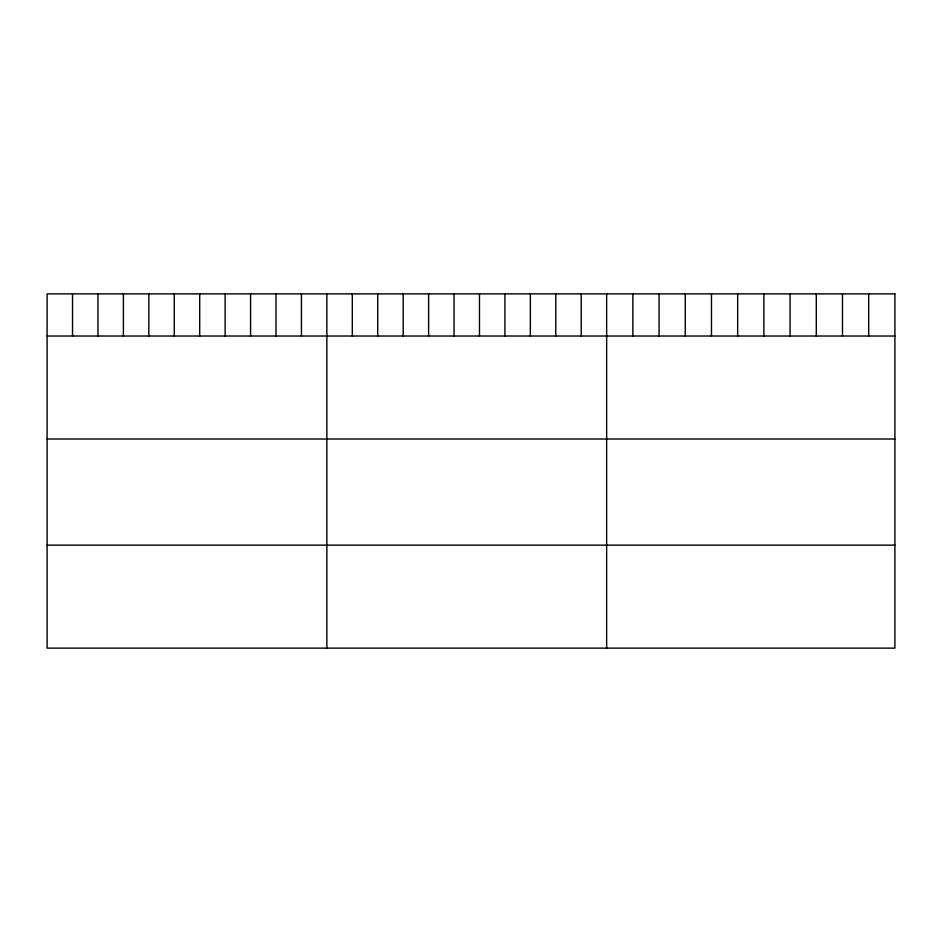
<?xml version="1.0" encoding="UTF-8"?>
<svg xmlns="http://www.w3.org/2000/svg" width="942" height="942" viewBox="0 0 942 942"><rect width="100%" height="100%" fill="white"/><g stroke="black" fill="none" stroke-linecap="round" stroke-linejoin="round"><path stroke-width="1.41" d="M47.1 336.023L894.9 336.023M47.1 439.019L894.9 439.019M47.1 545.135L894.9 545.135M868.701 293.869L868.701 336.023M842.489 293.869L842.489 336.023M816.29 293.869L816.29 336.023M790.079 293.869L790.079 336.023M763.88 293.869L763.88 336.023M737.668 293.869L737.668 336.023M711.469 293.869L711.469 336.023M685.258 293.869L685.258 336.023M659.059 293.869L659.059 336.023M632.847 293.869L632.847 336.023M606.648 293.869L606.648 648.131M581.214 293.869L581.214 336.023M555.78 293.869L555.78 336.023M530.346 293.869L530.346 336.023M504.912 293.869L504.912 336.023M479.478 293.869L479.478 336.023M454.044 293.869L454.044 336.023M428.61 293.869L428.61 336.023M403.176 293.869L403.176 336.023M377.742 293.869L377.742 336.023M352.308 293.869L352.308 336.023M326.874 293.869L326.874 648.131M301.44 293.869L301.44 336.023M276.006 293.869L276.006 336.023M250.572 293.869L250.572 336.023M225.138 293.869L225.138 336.023M199.704 293.869L199.704 336.023M174.27 293.869L174.27 336.023M148.836 293.869L148.836 336.023M123.402 293.869L123.402 336.023M97.968 293.869L97.968 336.023M72.534 293.869L72.534 336.023M894.9 293.869L47.1 293.869L47.1 648.131L894.9 648.131L894.9 293.869"/></g></svg>
